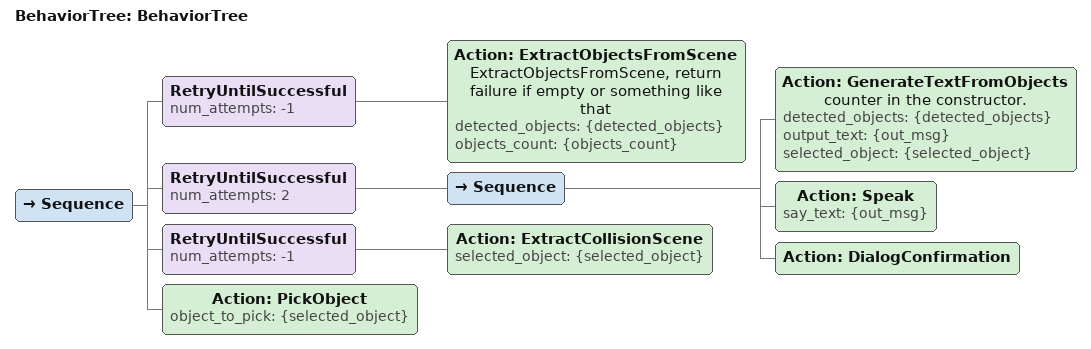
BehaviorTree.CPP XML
<?xml version="1.0"?>
<root main_tree_to_execute="BehaviorTree">
    <BehaviorTree ID="BehaviorTree">
        <Sequence>
            <RetryUntilSuccessful num_attempts="-1">
                <Action ID="ExtractObjectsFromScene" name="ExtractObjectsFromScene,  return failure if empty or something like that" detected_objects="{detected_objects}" objects_count="{objects_count}"/>
            </RetryUntilSuccessful>
            <RetryUntilSuccessful num_attempts="2">
                <Sequence>
                    <Action ID="GenerateTextFromObjects" name="counter in the constructor." detected_objects="{detected_objects}" output_text="{out_msg}" selected_object="{selected_object}" />
                    <Action ID="Speak" say_text="{out_msg}"/>
                    <Action ID="DialogConfirmation"/>
                </Sequence>
            </RetryUntilSuccessful>
            <RetryUntilSuccessful num_attempts="-1">
                <Action ID="ExtractCollisionScene" selected_object="{selected_object}"/>
            </RetryUntilSuccessful>
            <Action ID="PickObject" object_to_pick="{selected_object}"/>
        </Sequence>
    </BehaviorTree>
</root>
